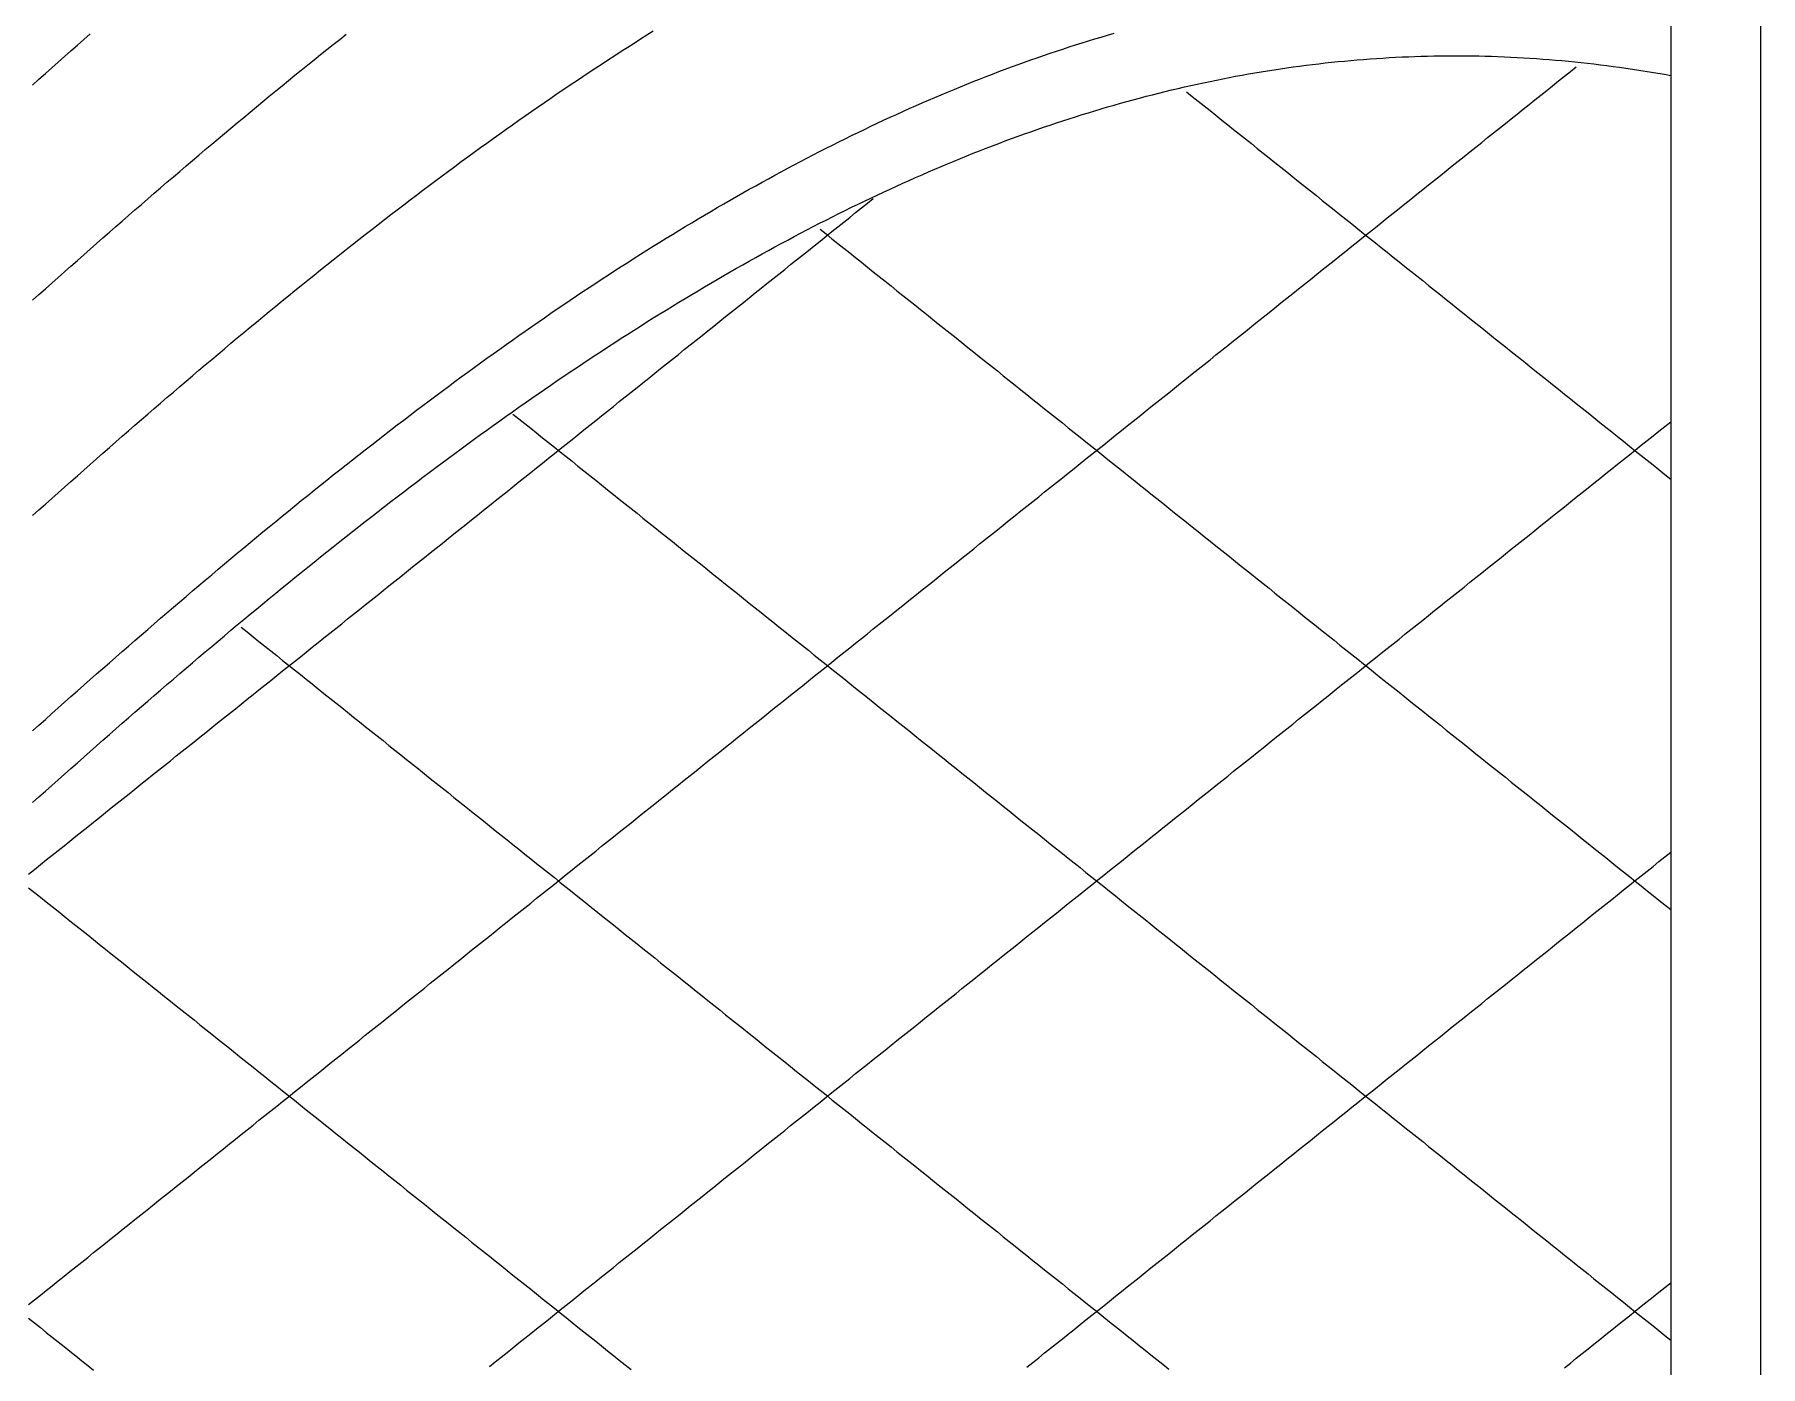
# Model space of a CAD drawing. Header units: millimetres. Extents: x 8 to 232, y 8 to 232.
# Drawn here: x 135.8 to 232, y 80.9 to 155.2 of the extents above; entities that cross this region are included whole.
import ezdxf

# ---------------------------------------------------------------- set-up
doc = ezdxf.new("R2010")
doc.units = ezdxf.units.MM
doc.layers.add('STUDY_GUIDES', color=7, linetype='Continuous')

msp = doc.modelspace()

# ---------------------------------------------------------------- linework, layer by layer
at = {"layer": 'STUDY_GUIDES'}
for points in [[(232, 214), (232, 26)], [(227, 212), (227, 28)], [(135.6933, 128.3686), (136.05, 128.6876), (136.4067, 129.006), (136.7633, 129.3239), (137.12, 129.6413), (137.4767, 129.9581), (137.8333, 130.2744), (138.19, 130.5901), (138.5467, 130.9053), (138.9033, 131.2198), (139.26, 131.5338), (139.6167, 131.8471), (139.9733, 132.1598), (140.33, 132.4719), (140.6867, 132.7833), (141.0433, 133.0941), (141.4, 133.4043), (141.7567, 133.7137), (142.1133, 134.0225), (142.47, 134.3306), (142.8267, 134.6379), (143.1833, 134.9446), (143.54, 135.2505), (143.8967, 135.5557), (144.2533, 135.8601), (144.61, 136.1638), (144.9667, 136.4667), (145.3233, 136.7688), (145.68, 137.0701), (146.0367, 137.3706), (146.3933, 137.6704), (146.75, 137.9692), (147.1067, 138.2673), (147.4633, 138.5645), (147.82, 138.8609), (148.1767, 139.1563), (148.5333, 139.451), (148.89, 139.7447), (149.2467, 140.0375), (149.6033, 140.3295), (149.96, 140.6205), (150.3167, 140.9106), (150.6733, 141.1997), (151.03, 141.4879), (151.3867, 141.7752), (151.7433, 142.0615), (152.1, 142.3468), (152.4567, 142.6311), (152.8133, 142.9144), (153.17, 143.1967), (153.5267, 143.478), (153.8833, 143.7583), (154.24, 144.0376), (154.5967, 144.3158), (154.9533, 144.5929), (155.31, 144.869), (155.6667, 145.144), (156.0233, 145.4179), (156.38, 145.6908), (156.7367, 145.9625), (157.0933, 146.2331), (157.45, 146.5026), (157.8067, 146.771), (158.1633, 147.0382), (158.52, 147.3043), (158.8767, 147.5692), (159.2333, 147.833), (159.59, 148.0955), (159.9467, 148.3569), (160.3033, 148.6171), (160.66, 148.8761), (161.0167, 149.1339), (161.3733, 149.3905), (161.73, 149.6458), (162.0867, 149.8999), (162.4433, 150.1527), (162.8, 150.4043), (163.1567, 150.6546), (163.5133, 150.9036), (163.87, 151.1514), (164.2267, 151.3979), (164.5833, 151.643), (164.94, 151.8869), (165.2967, 152.1294), (165.6533, 152.3706), (166.01, 152.6105), (166.3667, 152.849), (166.7233, 153.0862), (167.08, 153.322), (167.4367, 153.5565), (167.7933, 153.7896), (168.15, 154.0213), (168.5067, 154.2516), (168.8633, 154.4805), (169.22, 154.708), (169.5767, 154.934), (169.9333, 155.1587), (170.29, 155.3819)], [(135.6933, 116.3686), (136.05, 116.6876), (136.4067, 117.006), (136.7633, 117.3239), (137.12, 117.6413), (137.4767, 117.9581), (137.8333, 118.2744), (138.19, 118.5901), (138.5467, 118.9053), (138.9033, 119.2198), (139.26, 119.5338), (139.6167, 119.8471), (139.9733, 120.1598), (140.33, 120.4719), (140.6867, 120.7833), (141.0433, 121.0941), (141.4, 121.4043), (141.7567, 121.7137), (142.1133, 122.0225), (142.47, 122.3306), (142.8267, 122.6379), (143.1833, 122.9446), (143.54, 123.2505), (143.8967, 123.5557), (144.2533, 123.8601), (144.61, 124.1638), (144.9667, 124.4667), (145.3233, 124.7688), (145.68, 125.0701), (146.0367, 125.3706), (146.3933, 125.6704), (146.75, 125.9692), (147.1067, 126.2673), (147.4633, 126.5645), (147.82, 126.8609), (148.1767, 127.1563), (148.5333, 127.451), (148.89, 127.7447), (149.2467, 128.0375), (149.6033, 128.3295), (149.96, 128.6205), (150.3167, 128.9106), (150.6733, 129.1997), (151.03, 129.4879), (151.3867, 129.7752), (151.7433, 130.0615), (152.1, 130.3468), (152.4567, 130.6311), (152.8133, 130.9144), (153.17, 131.1967), (153.5267, 131.478), (153.8833, 131.7583), (154.24, 132.0376), (154.5967, 132.3158), (154.9533, 132.5929), (155.31, 132.869), (155.6667, 133.144), (156.0233, 133.4179), (156.38, 133.6908), (156.7367, 133.9625), (157.0933, 134.2331), (157.45, 134.5026), (157.8067, 134.771), (158.1633, 135.0382), (158.52, 135.3043), (158.8767, 135.5692), (159.2333, 135.833), (159.59, 136.0955), (159.9467, 136.3569), (160.3033, 136.6171), (160.66, 136.8761), (161.0167, 137.1339), (161.3733, 137.3905), (161.73, 137.6458), (162.0867, 137.8999), (162.4433, 138.1527), (162.8, 138.4043), (163.1567, 138.6546), (163.5133, 138.9036), (163.87, 139.1514), (164.2267, 139.3979), (164.5833, 139.643), (164.94, 139.8869), (165.2967, 140.1294), (165.6533, 140.3706), (166.01, 140.6105), (166.3667, 140.849), (166.7233, 141.0862), (167.08, 141.322), (167.4367, 141.5565), (167.7933, 141.7896), (168.15, 142.0213), (168.5067, 142.2516), (168.8633, 142.4805), (169.22, 142.708), (169.5767, 142.934), (169.9333, 143.1587), (170.29, 143.3819), (170.6467, 143.6037), (171.0033, 143.8241), (171.36, 144.0429), (171.7167, 144.2604), (172.0733, 144.4763), (172.43, 144.6908), (172.7867, 144.9038), (173.1433, 145.1153), (173.5, 145.3253), (173.8567, 145.5338), (174.2133, 145.7407), (174.57, 145.9462), (174.9267, 146.1501), (175.2833, 146.3525), (175.64, 146.5534), (175.9967, 146.7527), (176.3533, 146.9504), (176.71, 147.1466), (177.0667, 147.3412), (177.4233, 147.5342), (177.78, 147.7257), (178.1367, 147.9156), (178.4933, 148.1038), (178.85, 148.2905), (179.2067, 148.4755), (179.5633, 148.659), (179.92, 148.8408), (180.2767, 149.0209), (180.6333, 149.1995), (180.99, 149.3764), (181.3467, 149.5517), (181.7033, 149.7253), (182.06, 149.8972), (182.4167, 150.0675), (182.7733, 150.2361), (183.13, 150.403), (183.4867, 150.5683), (183.8433, 150.7318), (184.2, 150.8937), (184.5567, 151.0538), (184.9133, 151.2123), (185.27, 151.369), (185.6267, 151.5241), (185.9833, 151.6774), (186.34, 151.8289), (186.6967, 151.9788), (187.0533, 152.1269), (187.41, 152.2732), (187.7667, 152.4179), (188.1233, 152.5607), (188.48, 152.7018), (188.8367, 152.8411), (189.1933, 152.9787), (189.55, 153.1145), (189.9067, 153.2485), (190.2633, 153.3808), (190.62, 153.5112), (190.9767, 153.6399), (191.3333, 153.7667), (191.69, 153.8918), (192.0467, 154.0151), (192.4033, 154.1365), (192.76, 154.2561), (193.1167, 154.3739), (193.4733, 154.4899), (193.83, 154.6041), (194.1867, 154.7165), (194.5433, 154.827), (194.9, 154.9356), (195.2567, 155.0425), (195.6133, 155.1474), (195.97, 155.2506)], [(135.6933, 152.3686), (136.05, 152.6876), (136.4067, 153.006), (136.7633, 153.3239), (137.12, 153.6413), (137.4767, 153.9581), (137.8333, 154.2744), (138.19, 154.5901), (138.5467, 154.9053), (138.9033, 155.2198)], [(135.6933, 140.3686), (136.05, 140.6876), (136.4067, 141.006), (136.7633, 141.3239), (137.12, 141.6413), (137.4767, 141.9581), (137.8333, 142.2744), (138.19, 142.5901), (138.5467, 142.9053), (138.9033, 143.2198), (139.26, 143.5338), (139.6167, 143.8471), (139.9733, 144.1598), (140.33, 144.4719), (140.6867, 144.7833), (141.0433, 145.0941), (141.4, 145.4043), (141.7567, 145.7137), (142.1133, 146.0225), (142.47, 146.3306), (142.8267, 146.6379), (143.1833, 146.9446), (143.54, 147.2505), (143.8967, 147.5557), (144.2533, 147.8601), (144.61, 148.1638), (144.9667, 148.4667), (145.3233, 148.7688), (145.68, 149.0701), (146.0367, 149.3706), (146.3933, 149.6704), (146.75, 149.9692), (147.1067, 150.2673), (147.4633, 150.5645), (147.82, 150.8609), (148.1767, 151.1563), (148.5333, 151.451), (148.89, 151.7447), (149.2467, 152.0375), (149.6033, 152.3295), (149.96, 152.6205), (150.3167, 152.9106), (150.6733, 153.1997), (151.03, 153.4879), (151.3867, 153.7752), (151.7433, 154.0615), (152.1, 154.3468), (152.4567, 154.6311), (152.8133, 154.9144), (153.17, 155.1967)], [(135.6933, 112.3686), (136.05, 112.6876), (136.4067, 113.006), (136.7633, 113.3239), (137.12, 113.6413), (137.4767, 113.9581), (137.8333, 114.2744), (138.19, 114.5901), (138.5467, 114.9053), (138.9033, 115.2198), (139.26, 115.5338), (139.6167, 115.8471), (139.9733, 116.1598), (140.33, 116.4719), (140.6867, 116.7833), (141.0433, 117.0941), (141.4, 117.4043), (141.7567, 117.7137), (142.1133, 118.0225), (142.47, 118.3306), (142.8267, 118.6379), (143.1833, 118.9446), (143.54, 119.2505), (143.8967, 119.5557), (144.2533, 119.8601), (144.61, 120.1638), (144.9667, 120.4667), (145.3233, 120.7688), (145.68, 121.0701), (146.0367, 121.3706), (146.3933, 121.6704), (146.75, 121.9692), (147.1067, 122.2673), (147.4633, 122.5645), (147.82, 122.8609), (148.1767, 123.1563), (148.5333, 123.451), (148.89, 123.7447), (149.2467, 124.0375), (149.6033, 124.3295), (149.96, 124.6205), (150.3167, 124.9106), (150.6733, 125.1997), (151.03, 125.4879), (151.3867, 125.7752), (151.7433, 126.0615), (152.1, 126.3468), (152.4567, 126.6311), (152.8133, 126.9144), (153.17, 127.1967), (153.5267, 127.478), (153.8833, 127.7583), (154.24, 128.0376), (154.5967, 128.3158), (154.9533, 128.5929), (155.31, 128.869), (155.6667, 129.144), (156.0233, 129.4179), (156.38, 129.6908), (156.7367, 129.9625), (157.0933, 130.2331), (157.45, 130.5026), (157.8067, 130.771), (158.1633, 131.0382), (158.52, 131.3043), (158.8767, 131.5692), (159.2333, 131.833), (159.59, 132.0955), (159.9467, 132.3569), (160.3033, 132.6171), (160.66, 132.8761), (161.0167, 133.1339), (161.3733, 133.3905), (161.73, 133.6458), (162.0867, 133.8999), (162.4433, 134.1527), (162.8, 134.4043), (163.1567, 134.6546), (163.5133, 134.9036), (163.87, 135.1514), (164.2267, 135.3979), (164.5833, 135.643), (164.94, 135.8869), (165.2967, 136.1294), (165.6533, 136.3706), (166.01, 136.6105), (166.3667, 136.849), (166.7233, 137.0862), (167.08, 137.322), (167.4367, 137.5565), (167.7933, 137.7896), (168.15, 138.0213), (168.5067, 138.2516), (168.8633, 138.4805), (169.22, 138.708), (169.5767, 138.934), (169.9333, 139.1587), (170.29, 139.3819), (170.6467, 139.6037), (171.0033, 139.8241), (171.36, 140.0429), (171.7167, 140.2604), (172.0733, 140.4763), (172.43, 140.6908), (172.7867, 140.9038), (173.1433, 141.1153), (173.5, 141.3253), (173.8567, 141.5338), (174.2133, 141.7407), (174.57, 141.9462), (174.9267, 142.1501), (175.2833, 142.3525), (175.64, 142.5534), (175.9967, 142.7527), (176.3533, 142.9504), (176.71, 143.1466), (177.0667, 143.3412), (177.4233, 143.5342), (177.78, 143.7257), (178.1367, 143.9156), (178.4933, 144.1038), (178.85, 144.2905), (179.2067, 144.4755), (179.5633, 144.659), (179.92, 144.8408), (180.2767, 145.0209), (180.6333, 145.1995), (180.99, 145.3764), (181.3467, 145.5517), (181.7033, 145.7253), (182.06, 145.8972), (182.4167, 146.0675), (182.7733, 146.2361), (183.13, 146.403), (183.4867, 146.5683), (183.8433, 146.7318), (184.2, 146.8937), (184.5567, 147.0538), (184.9133, 147.2123), (185.27, 147.369), (185.6267, 147.5241), (185.9833, 147.6774), (186.34, 147.8289), (186.6967, 147.9788), (187.0533, 148.1269), (187.41, 148.2732), (187.7667, 148.4179), (188.1233, 148.5607), (188.48, 148.7018), (188.8367, 148.8411), (189.1933, 148.9787), (189.55, 149.1145), (189.9067, 149.2485), (190.2633, 149.3808), (190.62, 149.5112), (190.9767, 149.6399), (191.3333, 149.7667), (191.69, 149.8918), (192.0467, 150.0151), (192.4033, 150.1365), (192.76, 150.2561), (193.1167, 150.3739), (193.4733, 150.4899), (193.83, 150.6041), (194.1867, 150.7165), (194.5433, 150.827), (194.9, 150.9356), (195.2567, 151.0425), (195.6133, 151.1474), (195.97, 151.2506), (196.3267, 151.3519), (196.6833, 151.4513), (197.04, 151.5489), (197.3967, 151.6446), (197.7533, 151.7384), (198.11, 151.8304), (198.4667, 151.9205), (198.8233, 152.0087), (199.18, 152.095), (199.5367, 152.1795), (199.8933, 152.2621), (200.25, 152.3428), (200.6067, 152.4216), (200.9633, 152.4985), (201.32, 152.5735), (201.6767, 152.6466), (202.0333, 152.7178), (202.39, 152.7872), (202.7467, 152.8546), (203.1033, 152.9201), (203.46, 152.9836), (203.8167, 153.0453), (204.1733, 153.1051), (204.53, 153.1629), (204.8867, 153.2189), (205.2433, 153.2729), (205.6, 153.325), (205.9567, 153.3751), (206.3133, 153.4234), (206.67, 153.4697), (207.0267, 153.514), (207.3833, 153.5565), (207.74, 153.597), (208.0967, 153.6356), (208.4533, 153.6722), (208.81, 153.7069), (209.1667, 153.7397), (209.5233, 153.7706), (209.88, 153.7994), (210.2367, 153.8264), (210.5933, 153.8514), (210.95, 153.8745), (211.3067, 153.8956), (211.6633, 153.9148), (212.02, 153.932), (212.3767, 153.9473), (212.7333, 153.9607), (213.09, 153.9721), (213.4467, 153.9815), (213.8033, 153.989), (214.16, 153.9946), (214.5167, 153.9982), (214.8733, 153.9999), (215.23, 153.9996), (215.5867, 153.9974), (215.9433, 153.9932), (216.3, 153.9871), (216.6567, 153.979), (217.0133, 153.969), (217.37, 153.957), (217.7267, 153.9431), (218.0833, 153.9272), (218.44, 153.9094), (218.7967, 153.8897), (219.1533, 153.868), (219.51, 153.8444), (219.8667, 153.8188), (220.2233, 153.7913), (220.58, 153.7618), (220.9367, 153.7304), (221.2933, 153.6971), (221.65, 153.6618), (222.0067, 153.6246), (222.3633, 153.5855), (222.72, 153.5444), (223.0767, 153.5014), (223.4333, 153.4564), (223.79, 153.4096), (224.1467, 153.3608), (224.5033, 153.3101), (224.86, 153.2574), (225.2167, 153.2029), (225.5733, 153.1464), (225.93, 153.088), (226.2867, 153.0277), (226.6433, 152.9654), (227, 152.9013)], [(135.4738, 84.3791), (135.8031, 84.6425), (136.1323, 84.9058), (136.4615, 85.1692), (136.7908, 85.4326), (137.12, 85.696), (137.4492, 85.9594), (137.7785, 86.2228), (138.1077, 86.4862), (138.4369, 86.7495), (138.7662, 87.0129), (139.0954, 87.2763), (139.4246, 87.5397), (139.7538, 87.8031), (140.0831, 88.0665), (140.4123, 88.3298), (140.7415, 88.5932), (141.0708, 88.8566), (141.4, 89.12), (141.7292, 89.3834), (142.0585, 89.6468), (142.3877, 89.9102), (142.7169, 90.1735), (143.0462, 90.4369), (143.3754, 90.7003), (143.7046, 90.9637), (144.0338, 91.2271), (144.3631, 91.4905), (144.6923, 91.7538), (145.0215, 92.0172), (145.3508, 92.2806), (145.68, 92.544), (146.0092, 92.8074), (146.3385, 93.0708), (146.6677, 93.3342), (146.9969, 93.5975), (147.3262, 93.8609), (147.6554, 94.1243), (147.9846, 94.3877), (148.3138, 94.6511), (148.6431, 94.9145), (148.9723, 95.1778), (149.3015, 95.4412), (149.6308, 95.7046), (149.96, 95.968), (150.2892, 96.2314), (150.6185, 96.4948), (150.9477, 96.7582), (151.2769, 97.0215), (151.6062, 97.2849), (151.9354, 97.5483), (152.2646, 97.8117), (152.5938, 98.0751), (152.9231, 98.3385), (153.2523, 98.6018), (153.5815, 98.8652), (153.9108, 99.1286), (154.24, 99.392), (154.5692, 99.6554), (154.8985, 99.9188), (155.2277, 100.1822), (155.5569, 100.4455), (155.8862, 100.7089), (156.2154, 100.9723), (156.5446, 101.2357), (156.8738, 101.4991), (157.2031, 101.7625), (157.5323, 102.0258), (157.8615, 102.2892), (158.1908, 102.5526), (158.52, 102.816), (158.8492, 103.0794), (159.1785, 103.3428), (159.5077, 103.6062), (159.8369, 103.8695), (160.1662, 104.1329), (160.4954, 104.3963), (160.8246, 104.6597), (161.1538, 104.9231), (161.4831, 105.1865), (161.8123, 105.4498), (162.1415, 105.7132), (162.4708, 105.9766), (162.8, 106.24), (163.1292, 106.5034), (163.4585, 106.7668), (163.7877, 107.0302), (164.1169, 107.2935), (164.4462, 107.5569), (164.7754, 107.8203), (165.1046, 108.0837), (165.4338, 108.3471), (165.7631, 108.6105), (166.0923, 108.8738), (166.4215, 109.1372), (166.7508, 109.4006), (167.08, 109.664), (167.4092, 109.9274), (167.7385, 110.1908), (168.0677, 110.4542), (168.3969, 110.7175), (168.7262, 110.9809), (169.0554, 111.2443), (169.3846, 111.5077), (169.7138, 111.7711), (170.0431, 112.0345), (170.3723, 112.2978), (170.7015, 112.5612), (171.0308, 112.8246), (171.36, 113.088), (171.6892, 113.3514), (172.0185, 113.6148), (172.3477, 113.8782), (172.6769, 114.1415), (173.0062, 114.4049), (173.3354, 114.6683), (173.6646, 114.9317), (173.9938, 115.1951), (174.3231, 115.4585), (174.6523, 115.7218), (174.9815, 115.9852), (175.3108, 116.2486), (175.64, 116.512), (175.9692, 116.7754), (176.2985, 117.0388), (176.6277, 117.3022), (176.9569, 117.5655), (177.2862, 117.8289), (177.6154, 118.0923), (177.9446, 118.3557), (178.2738, 118.6191), (178.6031, 118.8825), (178.9323, 119.1458), (179.2615, 119.4092), (179.5908, 119.6726), (179.92, 119.936), (180.2492, 120.1994), (180.5785, 120.4628), (180.9077, 120.7262), (181.2369, 120.9895), (181.5662, 121.2529), (181.8954, 121.5163), (182.2246, 121.7797), (182.5538, 122.0431), (182.8831, 122.3065), (183.2123, 122.5698), (183.5415, 122.8332), (183.8708, 123.0966), (184.2, 123.36), (184.5292, 123.6234), (184.8585, 123.8868), (185.1877, 124.1502), (185.5169, 124.4135), (185.8462, 124.6769), (186.1754, 124.9403), (186.5046, 125.2037), (186.8338, 125.4671), (187.1631, 125.7305), (187.4923, 125.9938), (187.8215, 126.2572), (188.1508, 126.5206), (188.48, 126.784), (188.8092, 127.0474), (189.1385, 127.3108), (189.4677, 127.5742), (189.7969, 127.8375), (190.1262, 128.1009), (190.4554, 128.3643), (190.7846, 128.6277), (191.1138, 128.8911), (191.4431, 129.1545), (191.7723, 129.4178), (192.1015, 129.6812), (192.4308, 129.9446), (192.76, 130.208), (193.0892, 130.4714), (193.4185, 130.7348), (193.7477, 130.9982), (194.0769, 131.2615), (194.4062, 131.5249), (194.7354, 131.7883), (195.0646, 132.0517), (195.3938, 132.3151), (195.7231, 132.5785), (196.0523, 132.8418), (196.3815, 133.1052), (196.7108, 133.3686), (197.04, 133.632), (197.3692, 133.8954), (197.6985, 134.1588), (198.0277, 134.4222), (198.3569, 134.6855), (198.6862, 134.9489), (199.0154, 135.2123), (199.3446, 135.4757), (199.6738, 135.7391), (200.0031, 136.0025), (200.3323, 136.2658), (200.6615, 136.5292), (200.9908, 136.7926), (201.32, 137.056), (201.6492, 137.3194), (201.9785, 137.5828), (202.3077, 137.8462), (202.6369, 138.1095), (202.9662, 138.3729), (203.2954, 138.6363), (203.6246, 138.8997), (203.9538, 139.1631), (204.2831, 139.4265), (204.6123, 139.6898), (204.9415, 139.9532), (205.2708, 140.2166), (205.6, 140.48), (205.9292, 140.7434), (206.2585, 141.0068), (206.5877, 141.2702), (206.9169, 141.5335), (207.2462, 141.7969), (207.5754, 142.0603), (207.9046, 142.3237), (208.2338, 142.5871), (208.5631, 142.8505), (208.8923, 143.1138), (209.2215, 143.3772), (209.5508, 143.6406), (209.88, 143.904), (210.2092, 144.1674), (210.5385, 144.4308), (210.8677, 144.6942), (211.1969, 144.9575), (211.5262, 145.2209), (211.8554, 145.4843), (212.1846, 145.7477), (212.5138, 146.0111), (212.8431, 146.2745), (213.1723, 146.5378), (213.5015, 146.8012), (213.8308, 147.0646), (214.16, 147.328), (214.4892, 147.5914), (214.8185, 147.8548), (215.1477, 148.1182), (215.4769, 148.3815), (215.8062, 148.6449), (216.1354, 148.9083), (216.4646, 149.1717), (216.7938, 149.4351), (217.1231, 149.6985), (217.4523, 149.9618), (217.7815, 150.2252), (218.1108, 150.4886), (218.44, 150.752), (218.7692, 151.0154), (219.0985, 151.2788), (219.4277, 151.5422), (219.7569, 151.8055), (220.0862, 152.0689), (220.4154, 152.3323), (220.7446, 152.5957), (221.0738, 152.8591), (221.4031, 153.1225), (221.7323, 153.3858)], [(200.0031, 151.9975), (200.3323, 151.7342), (200.6615, 151.4708), (200.9908, 151.2074), (201.32, 150.944), (201.6492, 150.6806), (201.9785, 150.4172), (202.3077, 150.1538), (202.6369, 149.8905), (202.9662, 149.6271), (203.2954, 149.3637), (203.6246, 149.1003), (203.9538, 148.8369), (204.2831, 148.5735), (204.6123, 148.3102), (204.9415, 148.0468), (205.2708, 147.7834), (205.6, 147.52), (205.9292, 147.2566), (206.2585, 146.9932), (206.5877, 146.7298), (206.9169, 146.4665), (207.2462, 146.2031), (207.5754, 145.9397), (207.9046, 145.6763), (208.2338, 145.4129), (208.5631, 145.1495), (208.8923, 144.8862), (209.2215, 144.6228), (209.5508, 144.3594), (209.88, 144.096), (210.2092, 143.8326), (210.5385, 143.5692), (210.8677, 143.3058), (211.1969, 143.0425), (211.5262, 142.7791), (211.8554, 142.5157), (212.1846, 142.2523), (212.5138, 141.9889), (212.8431, 141.7255), (213.1723, 141.4622), (213.5015, 141.1988), (213.8308, 140.9354), (214.16, 140.672), (214.4892, 140.4086), (214.8185, 140.1452), (215.1477, 139.8818), (215.4769, 139.6185), (215.8062, 139.3551), (216.1354, 139.0917), (216.4646, 138.8283), (216.7938, 138.5649), (217.1231, 138.3015), (217.4523, 138.0382), (217.7815, 137.7748), (218.1108, 137.5114), (218.44, 137.248), (218.7692, 136.9846), (219.0985, 136.7212), (219.4277, 136.4578), (219.7569, 136.1945), (220.0862, 135.9311), (220.4154, 135.6677), (220.7446, 135.4043), (221.0738, 135.1409), (221.4031, 134.8775), (221.7323, 134.6142), (222.0615, 134.3508), (222.3908, 134.0874), (222.72, 133.824), (223.0492, 133.5606), (223.3785, 133.2972), (223.7077, 133.0338), (224.0369, 132.7705), (224.3662, 132.5071), (224.6954, 132.2437), (225.0246, 131.9803), (225.3538, 131.7169), (225.6831, 131.4535), (226.0123, 131.1902), (226.3415, 130.9268), (226.6708, 130.6634), (227, 130.4)], [(135.4738, 108.3791), (135.8031, 108.6425), (136.1323, 108.9058), (136.4615, 109.1692), (136.7908, 109.4326), (137.12, 109.696), (137.4492, 109.9594), (137.7785, 110.2228), (138.1077, 110.4862), (138.4369, 110.7495), (138.7662, 111.0129), (139.0954, 111.2763), (139.4246, 111.5397), (139.7538, 111.8031), (140.0831, 112.0665), (140.4123, 112.3298), (140.7415, 112.5932), (141.0708, 112.8566), (141.4, 113.12), (141.7292, 113.3834), (142.0585, 113.6468), (142.3877, 113.9102), (142.7169, 114.1735), (143.0462, 114.4369), (143.3754, 114.7003), (143.7046, 114.9637), (144.0338, 115.2271), (144.3631, 115.4905), (144.6923, 115.7538), (145.0215, 116.0172), (145.3508, 116.2806), (145.68, 116.544), (146.0092, 116.8074), (146.3385, 117.0708), (146.6677, 117.3342), (146.9969, 117.5975), (147.3262, 117.8609), (147.6554, 118.1243), (147.9846, 118.3877), (148.3138, 118.6511), (148.6431, 118.9145), (148.9723, 119.1778), (149.3015, 119.4412), (149.6308, 119.7046), (149.96, 119.968), (150.2892, 120.2314), (150.6185, 120.4948), (150.9477, 120.7582), (151.2769, 121.0215), (151.6062, 121.2849), (151.9354, 121.5483), (152.2646, 121.8117), (152.5938, 122.0751), (152.9231, 122.3385), (153.2523, 122.6018), (153.5815, 122.8652), (153.9108, 123.1286), (154.24, 123.392), (154.5692, 123.6554), (154.8985, 123.9188), (155.2277, 124.1822), (155.5569, 124.4455), (155.8862, 124.7089), (156.2154, 124.9723), (156.5446, 125.2357), (156.8738, 125.4991), (157.2031, 125.7625), (157.5323, 126.0258), (157.8615, 126.2892), (158.1908, 126.5526), (158.52, 126.816), (158.8492, 127.0794), (159.1785, 127.3428), (159.5077, 127.6062), (159.8369, 127.8695), (160.1662, 128.1329), (160.4954, 128.3963), (160.8246, 128.6597), (161.1538, 128.9231), (161.4831, 129.1865), (161.8123, 129.4498), (162.1415, 129.7132), (162.4708, 129.9766), (162.8, 130.24), (163.1292, 130.5034), (163.4585, 130.7668), (163.7877, 131.0302), (164.1169, 131.2935), (164.4462, 131.5569), (164.7754, 131.8203), (165.1046, 132.0837), (165.4338, 132.3471), (165.7631, 132.6105), (166.0923, 132.8738), (166.4215, 133.1372), (166.7508, 133.4006), (167.08, 133.664), (167.4092, 133.9274), (167.7385, 134.1908), (168.0677, 134.4542), (168.3969, 134.7175), (168.7262, 134.9809), (169.0554, 135.2443), (169.3846, 135.5077), (169.7138, 135.7711), (170.0431, 136.0345), (170.3723, 136.2978), (170.7015, 136.5612), (171.0308, 136.8246), (171.36, 137.088), (171.6892, 137.3514), (172.0185, 137.6148), (172.3477, 137.8782), (172.6769, 138.1415), (173.0062, 138.4049), (173.3354, 138.6683), (173.6646, 138.9317), (173.9938, 139.1951), (174.3231, 139.4585), (174.6523, 139.7218), (174.9815, 139.9852), (175.3108, 140.2486), (175.64, 140.512), (175.9692, 140.7754), (176.2985, 141.0388), (176.6277, 141.3022), (176.9569, 141.5655), (177.2862, 141.8289), (177.6154, 142.0923), (177.9446, 142.3557), (178.2738, 142.6191), (178.6031, 142.8825), (178.9323, 143.1458), (179.2615, 143.4092), (179.5908, 143.6726), (179.92, 143.936), (180.2492, 144.1994), (180.5785, 144.4628), (180.9077, 144.7262), (181.2369, 144.9895), (181.5662, 145.2529), (181.8954, 145.5163), (182.2246, 145.7797), (182.5538, 146.0431)], [(179.5908, 144.3274), (179.92, 144.064), (180.2492, 143.8006), (180.5785, 143.5372), (180.9077, 143.2738), (181.2369, 143.0105), (181.5662, 142.7471), (181.8954, 142.4837), (182.2246, 142.2203), (182.5538, 141.9569), (182.8831, 141.6935), (183.2123, 141.4302), (183.5415, 141.1668), (183.8708, 140.9034), (184.2, 140.64), (184.5292, 140.3766), (184.8585, 140.1132), (185.1877, 139.8498), (185.5169, 139.5865), (185.8462, 139.3231), (186.1754, 139.0597), (186.5046, 138.7963), (186.8338, 138.5329), (187.1631, 138.2695), (187.4923, 138.0062), (187.8215, 137.7428), (188.1508, 137.4794), (188.48, 137.216), (188.8092, 136.9526), (189.1385, 136.6892), (189.4677, 136.4258), (189.7969, 136.1625), (190.1262, 135.8991), (190.4554, 135.6357), (190.7846, 135.3723), (191.1138, 135.1089), (191.4431, 134.8455), (191.7723, 134.5822), (192.1015, 134.3188), (192.4308, 134.0554), (192.76, 133.792), (193.0892, 133.5286), (193.4185, 133.2652), (193.7477, 133.0018), (194.0769, 132.7385), (194.4062, 132.4751), (194.7354, 132.2117), (195.0646, 131.9483), (195.3938, 131.6849), (195.7231, 131.4215), (196.0523, 131.1582), (196.3815, 130.8948), (196.7108, 130.6314), (197.04, 130.368), (197.3692, 130.1046), (197.6985, 129.8412), (198.0277, 129.5778), (198.3569, 129.3145), (198.6862, 129.0511), (199.0154, 128.7877), (199.3446, 128.5243), (199.6738, 128.2609), (200.0031, 127.9975), (200.3323, 127.7342), (200.6615, 127.4708), (200.9908, 127.2074), (201.32, 126.944), (201.6492, 126.6806), (201.9785, 126.4172), (202.3077, 126.1538), (202.6369, 125.8905), (202.9662, 125.6271), (203.2954, 125.3637), (203.6246, 125.1003), (203.9538, 124.8369), (204.2831, 124.5735), (204.6123, 124.3102), (204.9415, 124.0468), (205.2708, 123.7834), (205.6, 123.52), (205.9292, 123.2566), (206.2585, 122.9932), (206.5877, 122.7298), (206.9169, 122.4665), (207.2462, 122.2031), (207.5754, 121.9397), (207.9046, 121.6763), (208.2338, 121.4129), (208.5631, 121.1495), (208.8923, 120.8862), (209.2215, 120.6228), (209.5508, 120.3594), (209.88, 120.096), (210.2092, 119.8326), (210.5385, 119.5692), (210.8677, 119.3058), (211.1969, 119.0425), (211.5262, 118.7791), (211.8554, 118.5157), (212.1846, 118.2523), (212.5138, 117.9889), (212.8431, 117.7255), (213.1723, 117.4622), (213.5015, 117.1988), (213.8308, 116.9354), (214.16, 116.672), (214.4892, 116.4086), (214.8185, 116.1452), (215.1477, 115.8818), (215.4769, 115.6185), (215.8062, 115.3551), (216.1354, 115.0917), (216.4646, 114.8283), (216.7938, 114.5649), (217.1231, 114.3015), (217.4523, 114.0382), (217.7815, 113.7748), (218.1108, 113.5114), (218.44, 113.248), (218.7692, 112.9846), (219.0985, 112.7212), (219.4277, 112.4578), (219.7569, 112.1945), (220.0862, 111.9311), (220.4154, 111.6677), (220.7446, 111.4043), (221.0738, 111.1409), (221.4031, 110.8775), (221.7323, 110.6142), (222.0615, 110.3508), (222.3908, 110.0874), (222.72, 109.824), (223.0492, 109.5606), (223.3785, 109.2972), (223.7077, 109.0338), (224.0369, 108.7705), (224.3662, 108.5071), (224.6954, 108.2437), (225.0246, 107.9803), (225.3538, 107.7169), (225.6831, 107.4535), (226.0123, 107.1902), (226.3415, 106.9268), (226.6708, 106.6634), (227, 106.4)], [(162.4708, 134.0234), (162.8, 133.76), (163.1292, 133.4966), (163.4585, 133.2332), (163.7877, 132.9698), (164.1169, 132.7065), (164.4462, 132.4431), (164.7754, 132.1797), (165.1046, 131.9163), (165.4338, 131.6529), (165.7631, 131.3895), (166.0923, 131.1262), (166.4215, 130.8628), (166.7508, 130.5994), (167.08, 130.336), (167.4092, 130.0726), (167.7385, 129.8092), (168.0677, 129.5458), (168.3969, 129.2825), (168.7262, 129.0191), (169.0554, 128.7557), (169.3846, 128.4923), (169.7138, 128.2289), (170.0431, 127.9655), (170.3723, 127.7022), (170.7015, 127.4388), (171.0308, 127.1754), (171.36, 126.912), (171.6892, 126.6486), (172.0185, 126.3852), (172.3477, 126.1218), (172.6769, 125.8585), (173.0062, 125.5951), (173.3354, 125.3317), (173.6646, 125.0683), (173.9938, 124.8049), (174.3231, 124.5415), (174.6523, 124.2782), (174.9815, 124.0148), (175.3108, 123.7514), (175.64, 123.488), (175.9692, 123.2246), (176.2985, 122.9612), (176.6277, 122.6978), (176.9569, 122.4345), (177.2862, 122.1711), (177.6154, 121.9077), (177.9446, 121.6443), (178.2738, 121.3809), (178.6031, 121.1175), (178.9323, 120.8542), (179.2615, 120.5908), (179.5908, 120.3274), (179.92, 120.064), (180.2492, 119.8006), (180.5785, 119.5372), (180.9077, 119.2738), (181.2369, 119.0105), (181.5662, 118.7471), (181.8954, 118.4837), (182.2246, 118.2203), (182.5538, 117.9569), (182.8831, 117.6935), (183.2123, 117.4302), (183.5415, 117.1668), (183.8708, 116.9034), (184.2, 116.64), (184.5292, 116.3766), (184.8585, 116.1132), (185.1877, 115.8498), (185.5169, 115.5865), (185.8462, 115.3231), (186.1754, 115.0597), (186.5046, 114.7963), (186.8338, 114.5329), (187.1631, 114.2695), (187.4923, 114.0062), (187.8215, 113.7428), (188.1508, 113.4794), (188.48, 113.216), (188.8092, 112.9526), (189.1385, 112.6892), (189.4677, 112.4258), (189.7969, 112.1625), (190.1262, 111.8991), (190.4554, 111.6357), (190.7846, 111.3723), (191.1138, 111.1089), (191.4431, 110.8455), (191.7723, 110.5822), (192.1015, 110.3188), (192.4308, 110.0554), (192.76, 109.792), (193.0892, 109.5286), (193.4185, 109.2652), (193.7477, 109.0018), (194.0769, 108.7385), (194.4062, 108.4751), (194.7354, 108.2117), (195.0646, 107.9483), (195.3938, 107.6849), (195.7231, 107.4215), (196.0523, 107.1582), (196.3815, 106.8948), (196.7108, 106.6314), (197.04, 106.368), (197.3692, 106.1046), (197.6985, 105.8412), (198.0277, 105.5778), (198.3569, 105.3145), (198.6862, 105.0511), (199.0154, 104.7877), (199.3446, 104.5243), (199.6738, 104.2609), (200.0031, 103.9975), (200.3323, 103.7342), (200.6615, 103.4708), (200.9908, 103.2074), (201.32, 102.944), (201.6492, 102.6806), (201.9785, 102.4172), (202.3077, 102.1538), (202.6369, 101.8905), (202.9662, 101.6271), (203.2954, 101.3637), (203.6246, 101.1003), (203.9538, 100.8369), (204.2831, 100.5735), (204.6123, 100.3102), (204.9415, 100.0468), (205.2708, 99.7834), (205.6, 99.52), (205.9292, 99.2566), (206.2585, 98.9932), (206.5877, 98.7298), (206.9169, 98.4665), (207.2462, 98.2031), (207.5754, 97.9397), (207.9046, 97.6763), (208.2338, 97.4129), (208.5631, 97.1495), (208.8923, 96.8862), (209.2215, 96.6228), (209.5508, 96.3594), (209.88, 96.096), (210.2092, 95.8326), (210.5385, 95.5692), (210.8677, 95.3058), (211.1969, 95.0425), (211.5262, 94.7791), (211.8554, 94.5157), (212.1846, 94.2523), (212.5138, 93.9889), (212.8431, 93.7255), (213.1723, 93.4622), (213.5015, 93.1988), (213.8308, 92.9354), (214.16, 92.672), (214.4892, 92.4086), (214.8185, 92.1452), (215.1477, 91.8818), (215.4769, 91.6185), (215.8062, 91.3551), (216.1354, 91.0917), (216.4646, 90.8283), (216.7938, 90.5649), (217.1231, 90.3015), (217.4523, 90.0382), (217.7815, 89.7748), (218.1108, 89.5114), (218.44, 89.248), (218.7692, 88.9846), (219.0985, 88.7212), (219.4277, 88.4578), (219.7569, 88.1945), (220.0862, 87.9311), (220.4154, 87.6677), (220.7446, 87.4043), (221.0738, 87.1409), (221.4031, 86.8775), (221.7323, 86.6142), (222.0615, 86.3508), (222.3908, 86.0874), (222.72, 85.824), (223.0492, 85.5606), (223.3785, 85.2972), (223.7077, 85.0338), (224.0369, 84.7705), (224.3662, 84.5071), (224.6954, 84.2437), (225.0246, 83.9803), (225.3538, 83.7169), (225.6831, 83.4535), (226.0123, 83.1902), (226.3415, 82.9268), (226.6708, 82.6634), (227, 82.4)], [(161.1538, 80.9231), (161.4831, 81.1865), (161.8123, 81.4498), (162.1415, 81.7132), (162.4708, 81.9766), (162.8, 82.24), (163.1292, 82.5034), (163.4585, 82.7668), (163.7877, 83.0302), (164.1169, 83.2935), (164.4462, 83.5569), (164.7754, 83.8203), (165.1046, 84.0837), (165.4338, 84.3471), (165.7631, 84.6105), (166.0923, 84.8738), (166.4215, 85.1372), (166.7508, 85.4006), (167.08, 85.664), (167.4092, 85.9274), (167.7385, 86.1908), (168.0677, 86.4542), (168.3969, 86.7175), (168.7262, 86.9809), (169.0554, 87.2443), (169.3846, 87.5077), (169.7138, 87.7711), (170.0431, 88.0345), (170.3723, 88.2978), (170.7015, 88.5612), (171.0308, 88.8246), (171.36, 89.088), (171.6892, 89.3514), (172.0185, 89.6148), (172.3477, 89.8782), (172.6769, 90.1415), (173.0062, 90.4049), (173.3354, 90.6683), (173.6646, 90.9317), (173.9938, 91.1951), (174.3231, 91.4585), (174.6523, 91.7218), (174.9815, 91.9852), (175.3108, 92.2486), (175.64, 92.512), (175.9692, 92.7754), (176.2985, 93.0388), (176.6277, 93.3022), (176.9569, 93.5655), (177.2862, 93.8289), (177.6154, 94.0923), (177.9446, 94.3557), (178.2738, 94.6191), (178.6031, 94.8825), (178.9323, 95.1458), (179.2615, 95.4092), (179.5908, 95.6726), (179.92, 95.936), (180.2492, 96.1994), (180.5785, 96.4628), (180.9077, 96.7262), (181.2369, 96.9895), (181.5662, 97.2529), (181.8954, 97.5163), (182.2246, 97.7797), (182.5538, 98.0431), (182.8831, 98.3065), (183.2123, 98.5698), (183.5415, 98.8332), (183.8708, 99.0966), (184.2, 99.36), (184.5292, 99.6234), (184.8585, 99.8868), (185.1877, 100.1502), (185.5169, 100.4135), (185.8462, 100.6769), (186.1754, 100.9403), (186.5046, 101.2037), (186.8338, 101.4671), (187.1631, 101.7305), (187.4923, 101.9938), (187.8215, 102.2572), (188.1508, 102.5206), (188.48, 102.784), (188.8092, 103.0474), (189.1385, 103.3108), (189.4677, 103.5742), (189.7969, 103.8375), (190.1262, 104.1009), (190.4554, 104.3643), (190.7846, 104.6277), (191.1138, 104.8911), (191.4431, 105.1545), (191.7723, 105.4178), (192.1015, 105.6812), (192.4308, 105.9446), (192.76, 106.208), (193.0892, 106.4714), (193.4185, 106.7348), (193.7477, 106.9982), (194.0769, 107.2615), (194.4062, 107.5249), (194.7354, 107.7883), (195.0646, 108.0517), (195.3938, 108.3151), (195.7231, 108.5785), (196.0523, 108.8418), (196.3815, 109.1052), (196.7108, 109.3686), (197.04, 109.632), (197.3692, 109.8954), (197.6985, 110.1588), (198.0277, 110.4222), (198.3569, 110.6855), (198.6862, 110.9489), (199.0154, 111.2123), (199.3446, 111.4757), (199.6738, 111.7391), (200.0031, 112.0025), (200.3323, 112.2658), (200.6615, 112.5292), (200.9908, 112.7926), (201.32, 113.056), (201.6492, 113.3194), (201.9785, 113.5828), (202.3077, 113.8462), (202.6369, 114.1095), (202.9662, 114.3729), (203.2954, 114.6363), (203.6246, 114.8997), (203.9538, 115.1631), (204.2831, 115.4265), (204.6123, 115.6898), (204.9415, 115.9532), (205.2708, 116.2166), (205.6, 116.48), (205.9292, 116.7434), (206.2585, 117.0068), (206.5877, 117.2702), (206.9169, 117.5335), (207.2462, 117.7969), (207.5754, 118.0603), (207.9046, 118.3237), (208.2338, 118.5871), (208.5631, 118.8505), (208.8923, 119.1138), (209.2215, 119.3772), (209.5508, 119.6406), (209.88, 119.904), (210.2092, 120.1674), (210.5385, 120.4308), (210.8677, 120.6942), (211.1969, 120.9575), (211.5262, 121.2209), (211.8554, 121.4843), (212.1846, 121.7477), (212.5138, 122.0111), (212.8431, 122.2745), (213.1723, 122.5378), (213.5015, 122.8012), (213.8308, 123.0646), (214.16, 123.328), (214.4892, 123.5914), (214.8185, 123.8548), (215.1477, 124.1182), (215.4769, 124.3815), (215.8062, 124.6449), (216.1354, 124.9083), (216.4646, 125.1717), (216.7938, 125.4351), (217.1231, 125.6985), (217.4523, 125.9618), (217.7815, 126.2252), (218.1108, 126.4886), (218.44, 126.752), (218.7692, 127.0154), (219.0985, 127.2788), (219.4277, 127.5422), (219.7569, 127.8055), (220.0862, 128.0689), (220.4154, 128.3323), (220.7446, 128.5957), (221.0738, 128.8591), (221.4031, 129.1225), (221.7323, 129.3858), (222.0615, 129.6492), (222.3908, 129.9126), (222.72, 130.176), (223.0492, 130.4394), (223.3785, 130.7028), (223.7077, 130.9662), (224.0369, 131.2295), (224.3662, 131.4929), (224.6954, 131.7563), (225.0246, 132.0197), (225.3538, 132.2831), (225.6831, 132.5465), (226.0123, 132.8098), (226.3415, 133.0732), (226.6708, 133.3366), (227, 133.6)], [(147.3262, 122.1391), (147.6554, 121.8757), (147.9846, 121.6123), (148.3138, 121.3489), (148.6431, 121.0855), (148.9723, 120.8222), (149.3015, 120.5588), (149.6308, 120.2954), (149.96, 120.032), (150.2892, 119.7686), (150.6185, 119.5052), (150.9477, 119.2418), (151.2769, 118.9785), (151.6062, 118.7151), (151.9354, 118.4517), (152.2646, 118.1883), (152.5938, 117.9249), (152.9231, 117.6615), (153.2523, 117.3982), (153.5815, 117.1348), (153.9108, 116.8714), (154.24, 116.608), (154.5692, 116.3446), (154.8985, 116.0812), (155.2277, 115.8178), (155.5569, 115.5545), (155.8862, 115.2911), (156.2154, 115.0277), (156.5446, 114.7643), (156.8738, 114.5009), (157.2031, 114.2375), (157.5323, 113.9742), (157.8615, 113.7108), (158.1908, 113.4474), (158.52, 113.184), (158.8492, 112.9206), (159.1785, 112.6572), (159.5077, 112.3938), (159.8369, 112.1305), (160.1662, 111.8671), (160.4954, 111.6037), (160.8246, 111.3403), (161.1538, 111.0769), (161.4831, 110.8135), (161.8123, 110.5502), (162.1415, 110.2868), (162.4708, 110.0234), (162.8, 109.76), (163.1292, 109.4966), (163.4585, 109.2332), (163.7877, 108.9698), (164.1169, 108.7065), (164.4462, 108.4431), (164.7754, 108.1797), (165.1046, 107.9163), (165.4338, 107.6529), (165.7631, 107.3895), (166.0923, 107.1262), (166.4215, 106.8628), (166.7508, 106.5994), (167.08, 106.336), (167.4092, 106.0726), (167.7385, 105.8092), (168.0677, 105.5458), (168.3969, 105.2825), (168.7262, 105.0191), (169.0554, 104.7557), (169.3846, 104.4923), (169.7138, 104.2289), (170.0431, 103.9655), (170.3723, 103.7022), (170.7015, 103.4388), (171.0308, 103.1754), (171.36, 102.912), (171.6892, 102.6486), (172.0185, 102.3852), (172.3477, 102.1218), (172.6769, 101.8585), (173.0062, 101.5951), (173.3354, 101.3317), (173.6646, 101.0683), (173.9938, 100.8049), (174.3231, 100.5415), (174.6523, 100.2782), (174.9815, 100.0148), (175.3108, 99.7514), (175.64, 99.488), (175.9692, 99.2246), (176.2985, 98.9612), (176.6277, 98.6978), (176.9569, 98.4345), (177.2862, 98.1711), (177.6154, 97.9077), (177.9446, 97.6443), (178.2738, 97.3809), (178.6031, 97.1175), (178.9323, 96.8542), (179.2615, 96.5908), (179.5908, 96.3274), (179.92, 96.064), (180.2492, 95.8006), (180.5785, 95.5372), (180.9077, 95.2738), (181.2369, 95.0105), (181.5662, 94.7471), (181.8954, 94.4837), (182.2246, 94.2203), (182.5538, 93.9569), (182.8831, 93.6935), (183.2123, 93.4302), (183.5415, 93.1668), (183.8708, 92.9034), (184.2, 92.64), (184.5292, 92.3766), (184.8585, 92.1132), (185.1877, 91.8498), (185.5169, 91.5865), (185.8462, 91.3231), (186.1754, 91.0597), (186.5046, 90.7963), (186.8338, 90.5329), (187.1631, 90.2695), (187.4923, 90.0062), (187.8215, 89.7428), (188.1508, 89.4794), (188.48, 89.216), (188.8092, 88.9526), (189.1385, 88.6892), (189.4677, 88.4258), (189.7969, 88.1625), (190.1262, 87.8991), (190.4554, 87.6357), (190.7846, 87.3723), (191.1138, 87.1089), (191.4431, 86.8455), (191.7723, 86.5822), (192.1015, 86.3188), (192.4308, 86.0554), (192.76, 85.792), (193.0892, 85.5286), (193.4185, 85.2652), (193.7477, 85.0018), (194.0769, 84.7385), (194.4062, 84.4751), (194.7354, 84.2117), (195.0646, 83.9483), (195.3938, 83.6849), (195.7231, 83.4215), (196.0523, 83.1582), (196.3815, 82.8948), (196.7108, 82.6314), (197.04, 82.368), (197.3692, 82.1046), (197.6985, 81.8412), (198.0277, 81.5778), (198.3569, 81.3145), (198.6862, 81.0511), (199.0154, 80.7877)], [(191.1138, 80.8911), (191.4431, 81.1545), (191.7723, 81.4178), (192.1015, 81.6812), (192.4308, 81.9446), (192.76, 82.208), (193.0892, 82.4714), (193.4185, 82.7348), (193.7477, 82.9982), (194.0769, 83.2615), (194.4062, 83.5249), (194.7354, 83.7883), (195.0646, 84.0517), (195.3938, 84.3151), (195.7231, 84.5785), (196.0523, 84.8418), (196.3815, 85.1052), (196.7108, 85.3686), (197.04, 85.632), (197.3692, 85.8954), (197.6985, 86.1588), (198.0277, 86.4222), (198.3569, 86.6855), (198.6862, 86.9489), (199.0154, 87.2123), (199.3446, 87.4757), (199.6738, 87.7391), (200.0031, 88.0025), (200.3323, 88.2658), (200.6615, 88.5292), (200.9908, 88.7926), (201.32, 89.056), (201.6492, 89.3194), (201.9785, 89.5828), (202.3077, 89.8462), (202.6369, 90.1095), (202.9662, 90.3729), (203.2954, 90.6363), (203.6246, 90.8997), (203.9538, 91.1631), (204.2831, 91.4265), (204.6123, 91.6898), (204.9415, 91.9532), (205.2708, 92.2166), (205.6, 92.48), (205.9292, 92.7434), (206.2585, 93.0068), (206.5877, 93.2702), (206.9169, 93.5335), (207.2462, 93.7969), (207.5754, 94.0603), (207.9046, 94.3237), (208.2338, 94.5871), (208.5631, 94.8505), (208.8923, 95.1138), (209.2215, 95.3772), (209.5508, 95.6406), (209.88, 95.904), (210.2092, 96.1674), (210.5385, 96.4308), (210.8677, 96.6942), (211.1969, 96.9575), (211.5262, 97.2209), (211.8554, 97.4843), (212.1846, 97.7477), (212.5138, 98.0111), (212.8431, 98.2745), (213.1723, 98.5378), (213.5015, 98.8012), (213.8308, 99.0646), (214.16, 99.328), (214.4892, 99.5914), (214.8185, 99.8548), (215.1477, 100.1182), (215.4769, 100.3815), (215.8062, 100.6449), (216.1354, 100.9083), (216.4646, 101.1717), (216.7938, 101.4351), (217.1231, 101.6985), (217.4523, 101.9618), (217.7815, 102.2252), (218.1108, 102.4886), (218.44, 102.752), (218.7692, 103.0154), (219.0985, 103.2788), (219.4277, 103.5422), (219.7569, 103.8055), (220.0862, 104.0689), (220.4154, 104.3323), (220.7446, 104.5957), (221.0738, 104.8591), (221.4031, 105.1225), (221.7323, 105.3858), (222.0615, 105.6492), (222.3908, 105.9126), (222.72, 106.176), (223.0492, 106.4394), (223.3785, 106.7028), (223.7077, 106.9662), (224.0369, 107.2295), (224.3662, 107.4929), (224.6954, 107.7563), (225.0246, 108.0197), (225.3538, 108.2831), (225.6831, 108.5465), (226.0123, 108.8098), (226.3415, 109.0732), (226.6708, 109.3366), (227, 109.6)], [(135.4738, 107.6209), (135.8031, 107.3575), (136.1323, 107.0942), (136.4615, 106.8308), (136.7908, 106.5674), (137.12, 106.304), (137.4492, 106.0406), (137.7785, 105.7772), (138.1077, 105.5138), (138.4369, 105.2505), (138.7662, 104.9871), (139.0954, 104.7237), (139.4246, 104.4603), (139.7538, 104.1969), (140.0831, 103.9335), (140.4123, 103.6702), (140.7415, 103.4068), (141.0708, 103.1434), (141.4, 102.88), (141.7292, 102.6166), (142.0585, 102.3532), (142.3877, 102.0898), (142.7169, 101.8265), (143.0462, 101.5631), (143.3754, 101.2997), (143.7046, 101.0363), (144.0338, 100.7729), (144.3631, 100.5095), (144.6923, 100.2462), (145.0215, 99.9828), (145.3508, 99.7194), (145.68, 99.456), (146.0092, 99.1926), (146.3385, 98.9292), (146.6677, 98.6658), (146.9969, 98.4025), (147.3262, 98.1391), (147.6554, 97.8757), (147.9846, 97.6123), (148.3138, 97.3489), (148.6431, 97.0855), (148.9723, 96.8222), (149.3015, 96.5588), (149.6308, 96.2954), (149.96, 96.032), (150.2892, 95.7686), (150.6185, 95.5052), (150.9477, 95.2418), (151.2769, 94.9785), (151.6062, 94.7151), (151.9354, 94.4517), (152.2646, 94.1883), (152.5938, 93.9249), (152.9231, 93.6615), (153.2523, 93.3982), (153.5815, 93.1348), (153.9108, 92.8714), (154.24, 92.608), (154.5692, 92.3446), (154.8985, 92.0812), (155.2277, 91.8178), (155.5569, 91.5545), (155.8862, 91.2911), (156.2154, 91.0277), (156.5446, 90.7643), (156.8738, 90.5009), (157.2031, 90.2375), (157.5323, 89.9742), (157.8615, 89.7108), (158.1908, 89.4474), (158.52, 89.184), (158.8492, 88.9206), (159.1785, 88.6572), (159.5077, 88.3938), (159.8369, 88.1305), (160.1662, 87.8671), (160.4954, 87.6037), (160.8246, 87.3403), (161.1538, 87.0769), (161.4831, 86.8135), (161.8123, 86.5502), (162.1415, 86.2868), (162.4708, 86.0234), (162.8, 85.76), (163.1292, 85.4966), (163.4585, 85.2332), (163.7877, 84.9698), (164.1169, 84.7065), (164.4462, 84.4431), (164.7754, 84.1797), (165.1046, 83.9163), (165.4338, 83.6529), (165.7631, 83.3895), (166.0923, 83.1262), (166.4215, 82.8628), (166.7508, 82.5994), (167.08, 82.336), (167.4092, 82.0726), (167.7385, 81.8092), (168.0677, 81.5458), (168.3969, 81.2825), (168.7262, 81.0191), (169.0554, 80.7557)], [(221.0738, 80.8591), (221.4031, 81.1225), (221.7323, 81.3858), (222.0615, 81.6492), (222.3908, 81.9126), (222.72, 82.176), (223.0492, 82.4394), (223.3785, 82.7028), (223.7077, 82.9662), (224.0369, 83.2295), (224.3662, 83.4929), (224.6954, 83.7563), (225.0246, 84.0197), (225.3538, 84.2831), (225.6831, 84.5465), (226.0123, 84.8098), (226.3415, 85.0732), (226.6708, 85.3366), (227, 85.6)], [(135.4738, 83.6209), (135.8031, 83.3575), (136.1323, 83.0942), (136.4615, 82.8308), (136.7908, 82.5674), (137.12, 82.304), (137.4492, 82.0406), (137.7785, 81.7772), (138.1077, 81.5138), (138.4369, 81.2505), (138.7662, 80.9871), (139.0954, 80.7237)]]:
    msp.add_lwpolyline(points, dxfattribs=at)

doc.saveas('drawing.dxf')
